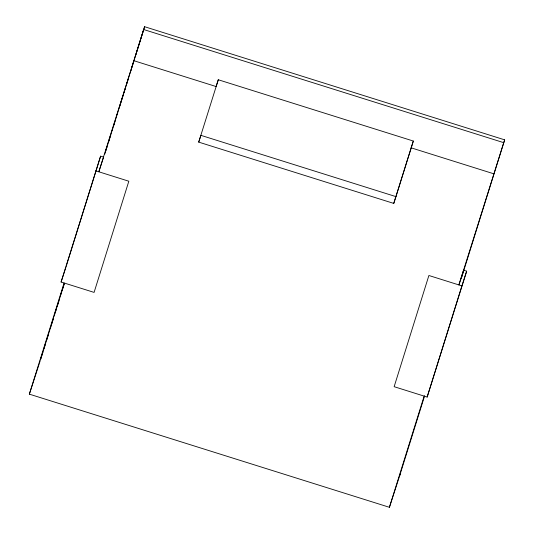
<?xml version="1.0" encoding="UTF-8"?>
<svg xmlns="http://www.w3.org/2000/svg" width="534" height="534" viewBox="0 0 534 534"><rect width="100%" height="100%" fill="white"/><g stroke="black" fill="none" stroke-linecap="round" stroke-linejoin="round"><path stroke-width="0.8" d="M95.826 170.847L128.834 181.22L94.091 292.398L61.09 282.032L100.606 156.155L103.603 157.096L98.83 171.788L144.587 26.7L504.65 139.848L461.202 278.795M66.109 266.539L100.606 156.155M400.433 473.391L389.413 507.3L29.35 394.152L64.087 282.973M39.449 363.073L40.197 360.684M40.691 359.095L42.927 351.926M43.921 348.742L50.89 326.454M51.384 324.866L53.627 317.697M55.115 312.924L61.584 292.225M62.084 290.629L64.32 283.467M105.859 150.528L112.327 129.829M113.321 126.645L115.558 119.483M117.053 114.703L123.02 95.599M124.015 92.415L130.984 70.128M131.477 68.532L133.72 61.37M135.209 56.591L143.666 29.524L503.736 142.671M40.617 359.455L45.59 343.529M46.585 340.345L48.327 334.771M50.316 328.403L53.547 318.057M54.047 316.468L56.284 309.299M57.278 306.115L59.02 300.542M61.01 294.174L64.247 283.828M104.791 154.072L107.027 146.903M108.522 142.131L110.758 134.962M112.253 130.189L114.984 121.432M115.484 119.836L117.72 112.674M119.215 107.895L125.684 87.202M126.678 84.018L128.42 78.445M130.409 72.077L144.587 26.7M198.715 142.124L218.286 79.753L413.323 141.043L395.954 196.632L393.752 203.414L198.715 142.124L200.917 135.349L395.954 196.632M393.752 203.414L413.323 141.043M389.413 507.3L424.156 396.115M504.65 139.848L458.893 284.936L463.666 270.244L466.669 271.185L427.153 397.062L394.145 386.689L428.889 275.504L461.897 285.877L466.669 271.185M461.189 278.181L463.419 271.038M399.512 476.221L424.637 395.814M427.153 397.062L461.897 285.877M61.09 282.032L65.862 267.334M29.35 394.152L39.196 363.854M218.286 79.753L216.083 86.535L133.567 60.609M411.12 147.825L493.636 173.75"/></g></svg>
